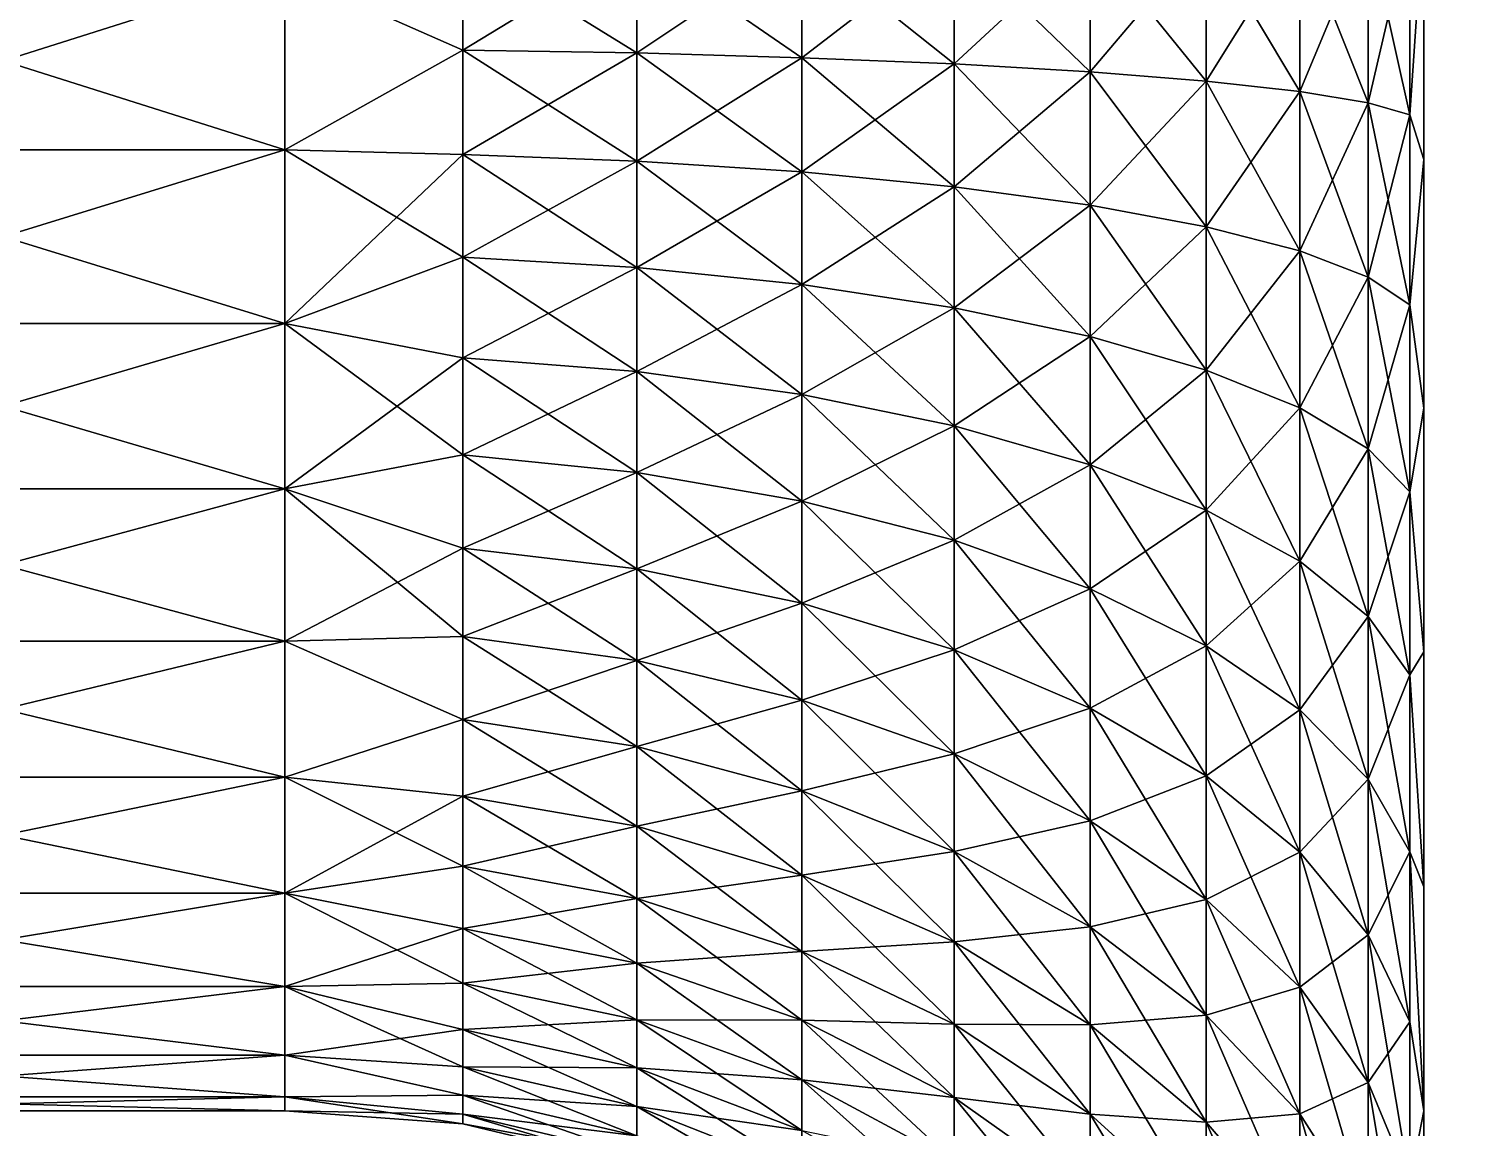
# Model space of a CAD drawing. Extents: x -53 to 3.8, y 0 to 88.2.
# Drawn here: x -48.58 to -46.041, y 78.619 to 80.546 of the extents above; entities that cross this region are included whole.
import ezdxf

# ---------------------------------------------------------------- set-up
doc = ezdxf.new("R2010")
doc.units = 0

msp = doc.modelspace()

# ---------------------------------------------------------------- linework, layer by layer
for points in [[(-46.131, 80.317, 12.1726), (-46.131, 84.249, 13.5), (-46.131, 80.7575, 12.1848)], [(-46.131, 79.8805, 12.1121), (-46.131, 84.249, 13.5), (-46.131, 80.317, 12.1726)], [(-46.131, 70.249, 13.5), (-46.131, 84.249, 13.5), (-46.131, 79.8805, 12.1121)], [(-46.131, 84.249), (-46.131, 70.249), (-46.131, 79.4532, 4.36866)], [(-46.131, 79.8805, 4.26047), (-46.131, 84.249), (-46.131, 79.4532, 4.36866)], [(-46.131, 80.317, 4.19994), (-46.131, 84.249), (-46.131, 79.8805, 4.26047)], [(-46.131, 80.7575, 4.1878), (-46.131, 84.249), (-46.131, 80.317, 4.19994)], [(-46.131, 84.249, 13.5), (-42.131, 74.249, 13.5), (-42.131, 84.249, 13.5)], [(-44.2743, 70.249, 13.5), (-42.131, 74.249, 13.5), (-46.131, 84.249, 13.5)], [(-46.131, 70.249, 13.5), (-44.2743, 70.249, 13.5), (-46.131, 84.249, 13.5)], [(-42.131, 74.249), (-46.131, 84.249), (-42.131, 84.249)], [(-46.131, 70.249), (-46.131, 84.249), (-42.131, 74.249)], [(-46.1556, 80.3957, 4.50774), (-46.1556, 80.7312, 4.5001), (-46.131, 80.7575, 4.1878)], [(-46.131, 80.7575, 12.1848), (-46.1556, 80.3957, 11.8648), (-46.131, 80.317, 12.1726)], [(-46.1556, 80.7312, 11.8725), (-46.1556, 80.3957, 11.8648), (-46.131, 80.7575, 12.1848)], [(-46.131, 80.7575, 4.1878), (-46.131, 80.317, 4.19994), (-46.1556, 80.3957, 4.50774)], [(-46.513, 80.7116, 5.36258), (-46.349, 80.7177, 5.09506), (-46.349, 80.4363, 5.10147)], [(-46.349, 80.7177, 11.2775), (-46.513, 80.4546, 11.0041), (-46.349, 80.4363, 11.2711)], [(-46.349, 80.7177, 11.2775), (-46.513, 80.7116, 11.01), (-46.513, 80.4546, 11.0041)], [(-46.349, 80.7177, 5.09506), (-46.2289, 80.7243, 4.80519), (-46.2289, 80.4165, 4.8122)], [(-46.2289, 80.7243, 11.5674), (-46.349, 80.4363, 11.2711), (-46.2289, 80.4165, 11.5604)], [(-46.2289, 80.7243, 11.5674), (-46.349, 80.7177, 11.2775), (-46.349, 80.4363, 11.2711)], [(-46.349, 80.4363, 5.10147), (-46.349, 80.7177, 5.09506), (-46.2289, 80.4165, 4.8122)], [(-46.2289, 80.7243, 4.80519), (-46.1556, 80.7312, 4.5001), (-46.1556, 80.3957, 4.50774)], [(-46.1556, 80.7312, 11.8725), (-46.2289, 80.4165, 11.5604), (-46.1556, 80.3957, 11.8648)], [(-46.1556, 80.7312, 11.8725), (-46.2289, 80.7243, 11.5674), (-46.2289, 80.4165, 11.5604)], [(-46.2289, 80.4165, 4.8122), (-46.2289, 80.7243, 4.80519), (-46.1556, 80.3957, 4.50774)], [(-48.131, 80.6473, 6.18628), (-47.8181, 80.6934, 6.16218), (-47.8181, 80.5091, 6.16638)], [(-47.8181, 80.6934, 10.2104), (-48.131, 80.6473, 10.1863), (-47.8181, 80.5091, 10.2062)], [(-47.8181, 80.6934, 6.16218), (-47.513, 80.6951, 6.08894), (-47.513, 80.5041, 6.09328)], [(-47.513, 80.6951, 10.2836), (-47.8181, 80.5091, 10.2062), (-47.513, 80.5041, 10.2793)], [(-47.8181, 80.5091, 10.2062), (-47.513, 80.6951, 10.2836), (-47.8181, 80.6934, 10.2104)], [(-47.8181, 80.5091, 6.16638), (-47.8181, 80.6934, 6.16218), (-47.513, 80.5041, 6.09328)], [(-47.513, 80.6951, 6.08894), (-47.223, 80.6978, 5.96887), (-47.223, 80.4959, 5.97346)], [(-47.223, 80.6978, 10.4037), (-47.513, 80.5041, 10.2793), (-47.223, 80.4959, 10.3991)], [(-47.223, 80.6978, 10.4037), (-47.513, 80.6951, 10.2836), (-47.513, 80.5041, 10.2793)], [(-47.513, 80.5041, 6.09328), (-47.513, 80.6951, 6.08894), (-47.223, 80.4959, 5.97346)], [(-47.223, 80.6978, 5.96887), (-46.9554, 80.7015, 5.80493), (-46.9554, 80.4848, 5.80987)], [(-46.9554, 80.7015, 10.5676), (-47.223, 80.4959, 10.3991), (-46.9554, 80.4848, 10.5627)], [(-46.9554, 80.7015, 10.5676), (-47.223, 80.6978, 10.4037), (-47.223, 80.4959, 10.3991)], [(-47.223, 80.4959, 5.97346), (-47.223, 80.6978, 5.96887), (-46.9554, 80.4848, 5.80987)], [(-46.9554, 80.7015, 5.80493), (-46.7168, 80.7062, 5.60116), (-46.7168, 80.4708, 5.60652)], [(-46.7168, 80.7062, 10.7714), (-46.9554, 80.7015, 10.5676), (-46.9554, 80.4848, 10.5627)], [(-46.7168, 80.7062, 10.7714), (-46.9554, 80.4848, 10.5627), (-46.7168, 80.4708, 10.766)], [(-46.9554, 80.4848, 5.80987), (-46.9554, 80.7015, 5.80493), (-46.7168, 80.4708, 5.60652)], [(-46.7168, 80.7062, 5.60116), (-46.513, 80.7116, 5.36258), (-46.513, 80.4546, 5.36843)], [(-46.513, 80.7116, 11.01), (-46.7168, 80.4708, 10.766), (-46.513, 80.4546, 11.0041)], [(-46.513, 80.7116, 11.01), (-46.7168, 80.7062, 10.7714), (-46.7168, 80.4708, 10.766)], [(-46.7168, 80.4708, 5.60652), (-46.7168, 80.7062, 5.60116), (-46.513, 80.4546, 5.36843)], [(-46.513, 80.4546, 5.36843), (-46.513, 80.7116, 5.36258), (-46.349, 80.4363, 5.10147)], [(-49.119, 80.3344, 10.1617), (-48.131, 80.6473, 10.1863), (-49.119, 80.6473, 10.1863)], [(-48.131, 80.3344, 10.1617), (-48.131, 80.6473, 10.1863), (-49.119, 80.3344, 10.1617)], [(-49.119, 80.6473, 6.18628), (-48.131, 80.3344, 6.2109), (-49.119, 80.3344, 6.2109)], [(-48.131, 80.6473, 6.18628), (-48.131, 80.3344, 6.2109), (-49.119, 80.6473, 6.18628)], [(-48.131, 80.3344, 6.2109), (-48.131, 80.6473, 6.18628), (-47.8181, 80.5091, 6.16638)], [(-48.131, 80.6473, 10.1863), (-48.131, 80.3344, 10.1617), (-47.8181, 80.5091, 10.2062)], [(-47.8181, 80.326, 6.18731), (-48.131, 80.3344, 6.2109), (-47.8181, 80.5091, 6.16638)], [(-47.8181, 80.5091, 10.2062), (-48.131, 80.3344, 10.1617), (-47.8181, 80.326, 10.1852)], [(-47.8181, 80.5091, 6.16638), (-47.513, 80.3144, 6.11497), (-47.8181, 80.326, 6.18731)], [(-47.8181, 80.5091, 6.16638), (-47.513, 80.5041, 6.09328), (-47.513, 80.3144, 6.11497)], [(-47.513, 80.5041, 10.2793), (-47.8181, 80.5091, 10.2062), (-47.8181, 80.326, 10.1852)], [(-47.513, 80.5041, 10.2793), (-47.8181, 80.326, 10.1852), (-47.513, 80.3144, 10.2576)], [(-47.223, 80.4959, 10.3991), (-47.513, 80.5041, 10.2793), (-47.513, 80.3144, 10.2576)], [(-47.513, 80.5041, 6.09328), (-47.223, 80.2953, 5.99639), (-47.513, 80.3144, 6.11497)], [(-47.513, 80.5041, 6.09328), (-47.223, 80.4959, 5.97346), (-47.223, 80.2953, 5.99639)], [(-47.223, 80.4959, 10.3991), (-47.513, 80.3144, 10.2576), (-47.223, 80.2953, 10.3762)], [(-46.9554, 80.4848, 10.5627), (-47.223, 80.4959, 10.3991), (-47.223, 80.2953, 10.3762)], [(-47.223, 80.4959, 5.97346), (-46.9554, 80.2693, 5.83449), (-47.223, 80.2953, 5.99639)], [(-47.223, 80.4959, 5.97346), (-46.9554, 80.4848, 5.80987), (-46.9554, 80.2693, 5.83449)], [(-46.9554, 80.4848, 10.5627), (-47.223, 80.2953, 10.3762), (-46.9554, 80.2693, 10.5381)], [(-46.9554, 80.4848, 5.80987), (-46.7168, 80.237, 5.63326), (-46.9554, 80.2693, 5.83449)], [(-46.7168, 80.4708, 5.60652), (-46.7168, 80.237, 5.63326), (-46.9554, 80.4848, 5.80987)], [(-46.7168, 80.4708, 10.766), (-46.9554, 80.4848, 10.5627), (-46.9554, 80.2693, 10.5381)], [(-46.7168, 80.4708, 10.766), (-46.9554, 80.2693, 10.5381), (-46.7168, 80.237, 10.7393)], [(-46.513, 80.1991, 5.39764), (-46.7168, 80.237, 5.63326), (-46.7168, 80.4708, 5.60652)], [(-46.513, 80.4546, 5.36843), (-46.513, 80.1991, 5.39764), (-46.7168, 80.4708, 5.60652)], [(-46.513, 80.4546, 11.0041), (-46.7168, 80.4708, 10.766), (-46.7168, 80.237, 10.7393)], [(-46.513, 80.4546, 11.0041), (-46.7168, 80.237, 10.7393), (-46.513, 80.1991, 10.9749)], [(-46.349, 80.4363, 11.2711), (-46.513, 80.4546, 11.0041), (-46.513, 80.1991, 10.9749)], [(-46.349, 80.1567, 5.13344), (-46.513, 80.1991, 5.39764), (-46.513, 80.4546, 5.36843)], [(-46.349, 80.4363, 5.10147), (-46.349, 80.1567, 5.13344), (-46.513, 80.4546, 5.36843)], [(-46.349, 80.4363, 11.2711), (-46.513, 80.1991, 10.9749), (-46.349, 80.1567, 11.2391)], [(-46.2289, 80.4165, 11.5604), (-46.349, 80.4363, 11.2711), (-46.349, 80.1567, 11.2391)], [(-46.2289, 80.1106, 4.84716), (-46.349, 80.1567, 5.13344), (-46.349, 80.4363, 5.10147)], [(-46.2289, 80.4165, 4.8122), (-46.2289, 80.1106, 4.84716), (-46.349, 80.4363, 5.10147)], [(-46.2289, 80.4165, 11.5604), (-46.349, 80.1567, 11.2391), (-46.2289, 80.1106, 11.5254)], [(-46.1556, 80.3957, 11.8648), (-46.2289, 80.4165, 11.5604), (-46.2289, 80.1106, 11.5254)], [(-46.1556, 80.0622, 4.54587), (-46.2289, 80.1106, 4.84716), (-46.2289, 80.4165, 4.8122)], [(-46.1556, 80.3957, 4.50774), (-46.1556, 80.0622, 4.54587), (-46.2289, 80.4165, 4.8122)], [(-46.1556, 80.3957, 11.8648), (-46.2289, 80.1106, 11.5254), (-46.1556, 80.0622, 11.8267)], [(-46.1556, 80.3957, 11.8648), (-46.1556, 80.0622, 11.8267), (-46.131, 80.317, 12.1726)], [(-46.1556, 80.3957, 4.50774), (-46.131, 80.317, 4.19994), (-46.1556, 80.0622, 4.54587)], [(-49.119, 80.0293, 10.0884), (-48.131, 80.3344, 10.1617), (-49.119, 80.3344, 10.1617)], [(-48.131, 80.0293, 10.0884), (-48.131, 80.3344, 10.1617), (-49.119, 80.0293, 10.0884)], [(-49.119, 80.3344, 6.2109), (-48.131, 80.0293, 6.28417), (-49.119, 80.0293, 6.28417)], [(-48.131, 80.3344, 6.2109), (-48.131, 80.0293, 6.28417), (-49.119, 80.3344, 6.2109)], [(-48.131, 80.0293, 6.28417), (-48.131, 80.3344, 6.2109), (-47.8181, 80.326, 6.18731)], [(-47.8181, 80.1456, 10.1478), (-48.131, 80.3344, 10.1617), (-48.131, 80.0293, 10.0884)], [(-47.8181, 80.326, 10.1852), (-48.131, 80.3344, 10.1617), (-47.8181, 80.1456, 10.1478)], [(-47.8181, 80.1456, 6.22481), (-48.131, 80.0293, 6.28417), (-47.8181, 80.326, 6.18731)], [(-47.513, 80.3144, 10.2576), (-47.8181, 80.326, 10.1852), (-47.8181, 80.1456, 10.1478)], [(-47.8181, 80.326, 6.18731), (-47.513, 80.1274, 6.15383), (-47.8181, 80.1456, 6.22481)], [(-47.8181, 80.326, 6.18731), (-47.513, 80.3144, 6.11497), (-47.513, 80.1274, 6.15383)], [(-47.513, 80.3144, 10.2576), (-47.8181, 80.1456, 10.1478), (-47.513, 80.1274, 10.2187)], [(-47.223, 80.2953, 10.3762), (-47.513, 80.3144, 10.2576), (-47.513, 80.1274, 10.2187)], [(-47.513, 80.3144, 6.11497), (-47.223, 80.0977, 6.03747), (-47.513, 80.1274, 6.15383)], [(-47.513, 80.3144, 6.11497), (-47.223, 80.2953, 5.99639), (-47.223, 80.0977, 6.03747)], [(-46.131, 80.317, 12.1726), (-46.1556, 80.0622, 11.8267), (-46.131, 79.8805, 12.1121)], [(-46.131, 80.317, 4.19994), (-46.131, 79.8805, 4.26047), (-46.1556, 80.0622, 4.54587)], [(-47.513, 80.1274, 10.2187), (-47.223, 80.0977, 10.3351), (-47.223, 80.2953, 10.3762)], [(-47.223, 80.2953, 5.99639), (-46.9554, 80.057, 5.87861), (-47.223, 80.0977, 6.03747)], [(-47.223, 80.2953, 5.99639), (-46.9554, 80.2693, 5.83449), (-46.9554, 80.057, 5.87861)], [(-47.223, 80.2953, 10.3762), (-47.223, 80.0977, 10.3351), (-46.9554, 80.2693, 10.5381)], [(-46.9554, 80.2693, 10.5381), (-47.223, 80.0977, 10.3351), (-46.9554, 80.057, 10.4939)], [(-46.9554, 80.2693, 5.83449), (-46.7168, 80.0065, 5.68115), (-46.9554, 80.057, 5.87861)], [(-46.9554, 80.2693, 5.83449), (-46.7168, 80.237, 5.63326), (-46.7168, 80.0065, 5.68115)], [(-46.7168, 80.237, 10.7393), (-46.9554, 80.2693, 10.5381), (-46.9554, 80.057, 10.4939)], [(-46.7168, 80.237, 10.7393), (-46.9554, 80.057, 10.4939), (-46.7168, 80.0065, 10.6914)], [(-46.513, 80.1991, 10.9749), (-46.7168, 80.237, 10.7393), (-46.7168, 80.0065, 10.6914)], [(-46.7168, 80.237, 5.63326), (-46.513, 79.9474, 5.44995), (-46.7168, 80.0065, 5.68115)], [(-46.513, 80.1991, 5.39764), (-46.513, 79.9474, 5.44995), (-46.7168, 80.237, 5.63326)], [(-46.513, 80.1991, 10.9749), (-46.7168, 80.0065, 10.6914), (-46.513, 79.9474, 10.9226)], [(-46.349, 80.1567, 11.2391), (-46.513, 80.1991, 10.9749), (-46.513, 79.9474, 10.9226)], [(-46.349, 79.8811, 5.1907), (-46.513, 79.9474, 5.44995), (-46.513, 80.1991, 5.39764)], [(-46.349, 80.1567, 5.13344), (-46.349, 79.8811, 5.1907), (-46.513, 80.1991, 5.39764)], [(-46.349, 80.1567, 11.2391), (-46.513, 79.9474, 10.9226), (-46.349, 79.8811, 11.1819)], [(-46.2289, 80.1106, 11.5254), (-46.349, 80.1567, 11.2391), (-46.349, 79.8811, 11.1819)], [(-46.2289, 79.8092, 4.9098), (-46.349, 79.8811, 5.1907), (-46.349, 80.1567, 5.13344)], [(-46.2289, 80.1106, 4.84716), (-46.2289, 79.8092, 4.9098), (-46.349, 80.1567, 5.13344)], [(-47.8181, 79.9693, 6.27856), (-48.131, 80.0293, 6.28417), (-47.8181, 80.1456, 6.22481)], [(-47.8181, 80.1456, 10.1478), (-48.131, 80.0293, 10.0884), (-47.8181, 79.9693, 10.094)], [(-47.513, 79.9448, 6.20952), (-47.8181, 79.9693, 6.27856), (-47.8181, 80.1456, 6.22481)], [(-47.513, 80.1274, 10.2187), (-47.8181, 80.1456, 10.1478), (-47.8181, 79.9693, 10.094)], [(-47.8181, 80.1456, 6.22481), (-47.513, 80.1274, 6.15383), (-47.513, 79.9448, 6.20952)], [(-47.513, 79.9448, 10.163), (-47.513, 80.1274, 10.2187), (-47.8181, 79.9693, 10.094)], [(-47.513, 80.1274, 6.15383), (-47.223, 79.9045, 6.09636), (-47.513, 79.9448, 6.20952)], [(-47.513, 80.1274, 6.15383), (-47.223, 80.0977, 6.03747), (-47.223, 79.9045, 6.09636)], [(-47.223, 80.0977, 10.3351), (-47.513, 80.1274, 10.2187), (-47.513, 79.9448, 10.163)], [(-46.2289, 80.1106, 11.5254), (-46.349, 79.8811, 11.1819), (-46.2289, 79.8092, 11.4628)], [(-46.1556, 79.7336, 4.61415), (-46.2289, 79.8092, 4.9098), (-46.2289, 80.1106, 4.84716)], [(-46.1556, 80.0622, 4.54587), (-46.1556, 79.7336, 4.61415), (-46.2289, 80.1106, 4.84716)], [(-46.1556, 80.0622, 11.8267), (-46.2289, 80.1106, 11.5254), (-46.2289, 79.8092, 11.4628)], [(-47.223, 80.0977, 10.3351), (-47.513, 79.9448, 10.163), (-47.223, 79.9045, 10.2762)], [(-47.223, 80.0977, 6.03747), (-46.9554, 79.8496, 5.94185), (-47.223, 79.9045, 6.09636)], [(-47.223, 80.0977, 6.03747), (-46.9554, 80.057, 5.87861), (-46.9554, 79.8496, 5.94185)], [(-46.9554, 80.057, 10.4939), (-47.223, 80.0977, 10.3351), (-47.223, 79.9045, 10.2762)], [(-46.9554, 80.057, 10.4939), (-47.223, 79.9045, 10.2762), (-46.9554, 79.8496, 10.4307)], [(-46.7168, 80.0065, 10.6914), (-46.9554, 80.057, 10.4939), (-46.9554, 79.8496, 10.4307)], [(-46.9554, 80.057, 5.87861), (-46.7168, 79.7814, 5.74979), (-46.9554, 79.8496, 5.94185)], [(-46.9554, 80.057, 5.87861), (-46.7168, 80.0065, 5.68115), (-46.7168, 79.7814, 5.74979)], [(-46.1556, 80.0622, 11.8267), (-46.2289, 79.8092, 11.4628), (-46.1556, 79.7336, 11.7584)], [(-46.1556, 80.0622, 11.8267), (-46.1556, 79.7336, 11.7584), (-46.131, 79.8805, 12.1121)], [(-46.1556, 80.0622, 4.54587), (-46.131, 79.8805, 4.26047), (-46.1556, 79.7336, 4.61415)], [(-49.119, 79.7393, 9.96829), (-48.131, 80.0293, 10.0884), (-49.119, 80.0293, 10.0884)], [(-48.131, 79.7393, 9.96829), (-48.131, 80.0293, 10.0884), (-49.119, 79.7393, 9.96829)], [(-49.119, 80.0293, 6.28417), (-48.131, 79.7393, 6.40427), (-49.119, 79.7393, 6.40427)], [(-48.131, 80.0293, 6.28417), (-48.131, 79.7393, 6.40427), (-49.119, 80.0293, 6.28417)], [(-47.8181, 79.9693, 6.27856), (-48.131, 79.7393, 6.40427), (-48.131, 80.0293, 6.28417)], [(-48.131, 80.0293, 10.0884), (-48.131, 79.7393, 9.96829), (-47.8181, 79.7986, 10.0244)], [(-47.8181, 79.9693, 10.094), (-48.131, 80.0293, 10.0884), (-47.8181, 79.7986, 10.0244)], [(-46.7168, 80.0065, 10.6914), (-46.9554, 79.8496, 10.4307), (-46.7168, 79.7814, 10.6228)], [(-46.513, 79.9474, 10.9226), (-46.7168, 80.0065, 10.6914), (-46.7168, 79.7814, 10.6228)], [(-46.7168, 80.0065, 5.68115), (-46.513, 79.7015, 5.52493), (-46.7168, 79.7814, 5.74979)], [(-46.7168, 80.0065, 5.68115), (-46.513, 79.9474, 5.44995), (-46.513, 79.7015, 5.52493)], [(-47.8181, 79.7986, 6.34811), (-48.131, 79.7393, 6.40427), (-47.8181, 79.9693, 6.27856)], [(-47.513, 79.7679, 6.2816), (-47.8181, 79.9693, 6.27856), (-47.513, 79.9448, 6.20952)], [(-47.513, 79.7679, 6.2816), (-47.8181, 79.7986, 6.34811), (-47.8181, 79.9693, 6.27856)], [(-47.513, 79.9448, 10.163), (-47.8181, 79.9693, 10.094), (-47.8181, 79.7986, 10.0244)], [(-47.513, 79.9448, 10.163), (-47.8181, 79.7986, 10.0244), (-47.513, 79.7679, 10.091)], [(-47.223, 79.7176, 6.17256), (-47.513, 79.7679, 6.2816), (-47.513, 79.9448, 6.20952)], [(-47.513, 79.9448, 6.20952), (-47.223, 79.9045, 6.09636), (-47.223, 79.7176, 6.17256)], [(-47.223, 79.9045, 10.2762), (-47.513, 79.9448, 10.163), (-47.513, 79.7679, 10.091)], [(-46.513, 79.9474, 10.9226), (-46.7168, 79.7814, 10.6228), (-46.513, 79.7015, 10.8476)], [(-46.349, 79.8811, 11.1819), (-46.513, 79.9474, 10.9226), (-46.513, 79.7015, 10.8476)], [(-46.513, 79.9474, 5.44995), (-46.349, 79.6119, 5.27279), (-46.513, 79.7015, 5.52493)], [(-46.349, 79.6119, 5.27279), (-46.513, 79.9474, 5.44995), (-46.349, 79.8811, 5.1907)], [(-47.223, 79.9045, 10.2762), (-47.513, 79.7679, 10.091), (-47.223, 79.7176, 10.2)], [(-46.9554, 79.8496, 10.4307), (-47.223, 79.9045, 10.2762), (-47.223, 79.7176, 10.2)], [(-47.223, 79.9045, 6.09636), (-46.9554, 79.6488, 6.02368), (-47.223, 79.7176, 6.17256)], [(-47.223, 79.9045, 6.09636), (-46.9554, 79.8496, 5.94185), (-46.9554, 79.6488, 6.02368)], [(-46.349, 79.8811, 11.1819), (-46.513, 79.7015, 10.8476), (-46.349, 79.6119, 11.0998)], [(-46.2289, 79.5148, 4.99958), (-46.349, 79.8811, 5.1907), (-46.2289, 79.8092, 4.9098)], [(-46.349, 79.6119, 5.27279), (-46.349, 79.8811, 5.1907), (-46.2289, 79.5148, 4.99958)], [(-46.2289, 79.8092, 11.4628), (-46.349, 79.8811, 11.1819), (-46.349, 79.6119, 11.0998)], [(-46.131, 79.8805, 12.1121), (-46.1556, 79.7336, 11.7584), (-46.131, 79.4532, 12.0039)], [(-46.131, 79.8805, 4.26047), (-46.131, 79.4532, 4.36866), (-46.1556, 79.7336, 4.61415)], [(-46.131, 79.4532, 12.0039), (-46.131, 70.249, 13.5), (-46.131, 79.8805, 12.1121)], [(-46.9554, 79.8496, 10.4307), (-47.223, 79.7176, 10.2), (-46.9554, 79.6488, 10.3489)], [(-46.7168, 79.7814, 10.6228), (-46.9554, 79.8496, 10.4307), (-46.9554, 79.6488, 10.3489)], [(-46.9554, 79.8496, 5.94185), (-46.7168, 79.5634, 5.83863), (-46.9554, 79.6488, 6.02368)], [(-46.9554, 79.8496, 5.94185), (-46.7168, 79.7814, 5.74979), (-46.7168, 79.5634, 5.83863)], [(-46.2289, 79.8092, 11.4628), (-46.349, 79.6119, 11.0998), (-46.2289, 79.5148, 11.373)], [(-46.1556, 79.4126, 4.71204), (-46.2289, 79.8092, 4.9098), (-46.1556, 79.7336, 4.61415)], [(-46.2289, 79.5148, 4.99958), (-46.2289, 79.8092, 4.9098), (-46.1556, 79.4126, 4.71204)], [(-46.1556, 79.7336, 11.7584), (-46.2289, 79.8092, 11.4628), (-46.2289, 79.5148, 11.373)], [(-47.8181, 79.635, 6.4329), (-48.131, 79.7393, 6.40427), (-47.8181, 79.7986, 6.34811)], [(-47.8181, 79.7986, 10.0244), (-48.131, 79.7393, 9.96829), (-47.8181, 79.635, 9.93965)], [(-47.513, 79.5984, 6.36946), (-47.8181, 79.7986, 6.34811), (-47.513, 79.7679, 6.2816)], [(-47.513, 79.5984, 6.36946), (-47.8181, 79.635, 6.4329), (-47.8181, 79.7986, 6.34811)], [(-47.513, 79.7679, 10.091), (-47.8181, 79.7986, 10.0244), (-47.8181, 79.635, 9.93965)], [(-46.7168, 79.7814, 10.6228), (-46.9554, 79.6488, 10.3489), (-46.7168, 79.5634, 10.5339)], [(-46.513, 79.7015, 10.8476), (-46.7168, 79.7814, 10.6228), (-46.7168, 79.5634, 10.5339)], [(-46.7168, 79.7814, 5.74979), (-46.513, 79.4634, 5.62197), (-46.7168, 79.5634, 5.83863)], [(-46.7168, 79.7814, 5.74979), (-46.513, 79.7015, 5.52493), (-46.513, 79.4634, 5.62197)], [(-47.513, 79.7679, 10.091), (-47.8181, 79.635, 9.93965), (-47.513, 79.5984, 10.0031)], [(-47.223, 79.5383, 6.26545), (-47.513, 79.7679, 6.2816), (-47.223, 79.7176, 6.17256)], [(-47.223, 79.5383, 6.26545), (-47.513, 79.5984, 6.36946), (-47.513, 79.7679, 6.2816)], [(-47.223, 79.7176, 10.2), (-47.513, 79.7679, 10.091), (-47.513, 79.5984, 10.0031)], [(-49.119, 79.4717, 9.80431), (-48.131, 79.7393, 9.96829), (-49.119, 79.7393, 9.96829)], [(-48.131, 79.4717, 9.80431), (-48.131, 79.7393, 9.96829), (-49.119, 79.4717, 9.80431)], [(-49.119, 79.7393, 6.40427), (-48.131, 79.4717, 6.56824), (-49.119, 79.4717, 6.56824)], [(-48.131, 79.7393, 6.40427), (-48.131, 79.4717, 6.56824), (-49.119, 79.7393, 6.40427)], [(-48.131, 79.4717, 6.56824), (-48.131, 79.7393, 6.40427), (-47.8181, 79.635, 6.4329)], [(-47.8181, 79.4797, 9.84034), (-48.131, 79.7393, 9.96829), (-48.131, 79.4717, 9.80431)], [(-47.8181, 79.635, 9.93965), (-48.131, 79.7393, 9.96829), (-47.8181, 79.4797, 9.84034)], [(-46.1556, 79.7336, 11.7584), (-46.2289, 79.5148, 11.373), (-46.1556, 79.4126, 11.6605)], [(-46.1556, 79.7336, 11.7584), (-46.1556, 79.4126, 11.6605), (-46.131, 79.4532, 12.0039)], [(-46.1556, 79.7336, 4.61415), (-46.131, 79.4532, 4.36866), (-46.1556, 79.4126, 4.71204)], [(-47.223, 79.7176, 10.2), (-47.513, 79.5984, 10.0031), (-47.223, 79.5383, 10.1071)], [(-46.9554, 79.4563, 6.12344), (-47.223, 79.5383, 6.26545), (-47.223, 79.7176, 6.17256)], [(-46.9554, 79.6488, 10.3489), (-47.223, 79.7176, 10.2), (-47.223, 79.5383, 10.1071)], [(-47.223, 79.7176, 6.17256), (-46.9554, 79.6488, 6.02368), (-46.9554, 79.4563, 6.12344)], [(-46.513, 79.7015, 10.8476), (-46.7168, 79.5634, 10.5339), (-46.513, 79.4634, 10.7506)], [(-46.513, 79.7015, 5.52493), (-46.349, 79.3512, 5.37902), (-46.513, 79.4634, 5.62197)], [(-46.513, 79.7015, 5.52493), (-46.349, 79.6119, 5.27279), (-46.349, 79.3512, 5.37902)], [(-46.349, 79.6119, 11.0998), (-46.513, 79.7015, 10.8476), (-46.513, 79.4634, 10.7506)], [(-46.9554, 79.6488, 10.3489), (-47.223, 79.5383, 10.1071), (-46.9554, 79.4563, 10.2491)], [(-46.7168, 79.5634, 10.5339), (-46.9554, 79.6488, 10.3489), (-46.9554, 79.4563, 10.2491)], [(-46.9554, 79.6488, 6.02368), (-46.7168, 79.3544, 5.94692), (-46.9554, 79.4563, 6.12344)], [(-46.9554, 79.6488, 6.02368), (-46.7168, 79.5634, 5.83863), (-46.7168, 79.3544, 5.94692)], [(-47.8181, 79.4797, 6.53222), (-48.131, 79.4717, 6.56824), (-47.8181, 79.635, 6.4329)], [(-47.513, 79.5984, 10.0031), (-47.8181, 79.635, 9.93965), (-47.8181, 79.4797, 9.84034)], [(-47.513, 79.4375, 6.47237), (-47.8181, 79.635, 6.4329), (-47.513, 79.5984, 6.36946)], [(-47.513, 79.4375, 6.47237), (-47.8181, 79.4797, 6.53222), (-47.8181, 79.635, 6.4329)], [(-47.513, 79.5984, 10.0031), (-47.8181, 79.4797, 9.84034), (-47.513, 79.4375, 9.90019)], [(-47.223, 79.3682, 6.37425), (-47.513, 79.5984, 6.36946), (-47.223, 79.5383, 6.26545)], [(-47.223, 79.5383, 10.1071), (-47.513, 79.5984, 10.0031), (-47.513, 79.4375, 9.90019)], [(-47.223, 79.3682, 6.37425), (-47.513, 79.4375, 6.47237), (-47.513, 79.5984, 6.36946)], [(-46.349, 79.6119, 11.0998), (-46.513, 79.4634, 10.7506), (-46.349, 79.3512, 10.9935)], [(-46.349, 79.6119, 5.27279), (-46.2289, 79.2297, 5.11578), (-46.349, 79.3512, 5.37902)], [(-46.2289, 79.2297, 5.11578), (-46.349, 79.6119, 5.27279), (-46.2289, 79.5148, 4.99958)], [(-46.2289, 79.5148, 11.373), (-46.349, 79.6119, 11.0998), (-46.349, 79.3512, 10.9935)], [(-46.7168, 79.5634, 10.5339), (-46.9554, 79.4563, 10.2491), (-46.7168, 79.3544, 10.4256)], [(-46.7168, 79.5634, 5.83863), (-46.513, 79.2351, 5.74025), (-46.7168, 79.3544, 5.94692)], [(-46.7168, 79.5634, 5.83863), (-46.513, 79.4634, 5.62197), (-46.513, 79.2351, 5.74025)], [(-46.513, 79.4634, 10.7506), (-46.7168, 79.5634, 10.5339), (-46.7168, 79.3544, 10.4256)], [(-47.223, 79.5383, 10.1071), (-47.513, 79.4375, 9.90019), (-47.223, 79.3682, 9.99831)], [(-46.9554, 79.2737, 6.24028), (-47.223, 79.5383, 6.26545), (-46.9554, 79.4563, 6.12344)], [(-46.9554, 79.2737, 6.24028), (-47.223, 79.3682, 6.37425), (-47.223, 79.5383, 6.26545)], [(-46.9554, 79.4563, 10.2491), (-47.223, 79.5383, 10.1071), (-47.223, 79.3682, 9.99831)], [(-46.2289, 79.5148, 11.373), (-46.349, 79.3512, 10.9935), (-46.2289, 79.2297, 11.2568)], [(-46.1556, 79.4126, 11.6605), (-46.2289, 79.5148, 11.373), (-46.2289, 79.2297, 11.2568)], [(-46.1556, 79.1017, 4.83872), (-46.2289, 79.5148, 4.99958), (-46.1556, 79.4126, 4.71204)], [(-46.2289, 79.2297, 5.11578), (-46.2289, 79.5148, 4.99958), (-46.1556, 79.1017, 4.83872)], [(-49.119, 79.2331, 9.60049), (-48.131, 79.4717, 9.80431), (-49.119, 79.4717, 9.80431)], [(-48.131, 79.2331, 9.60049), (-48.131, 79.4717, 9.80431), (-49.119, 79.2331, 9.60049)], [(-49.119, 79.4717, 6.56824), (-48.131, 79.2331, 6.77207), (-49.119, 79.2331, 6.77207)], [(-48.131, 79.4717, 6.56824), (-48.131, 79.2331, 6.77207), (-49.119, 79.4717, 6.56824)], [(-47.8181, 79.3342, 6.64525), (-48.131, 79.4717, 6.56824), (-47.8181, 79.4797, 6.53222)], [(-47.8181, 79.4797, 9.84034), (-48.131, 79.4717, 9.80431), (-47.8181, 79.3342, 9.72731)], [(-47.8181, 79.3342, 6.64525), (-48.131, 79.2331, 6.77207), (-48.131, 79.4717, 6.56824)], [(-47.8181, 79.3342, 9.72731), (-48.131, 79.4717, 9.80431), (-48.131, 79.2331, 9.60049)], [(-47.513, 79.2867, 6.58948), (-47.8181, 79.3342, 6.64525), (-47.8181, 79.4797, 6.53222)], [(-47.513, 79.4375, 9.90019), (-47.8181, 79.4797, 9.84034), (-47.8181, 79.3342, 9.72731)], [(-47.513, 79.4375, 6.47237), (-47.513, 79.2867, 6.58948), (-47.8181, 79.4797, 6.53222)], [(-47.223, 79.3682, 9.99831), (-46.9554, 79.2737, 10.1323), (-46.9554, 79.4563, 10.2491)], [(-46.7168, 79.1561, 6.07377), (-46.9554, 79.2737, 6.24028), (-46.9554, 79.4563, 6.12344)], [(-46.9554, 79.4563, 6.12344), (-46.7168, 79.3544, 5.94692), (-46.7168, 79.1561, 6.07377)], [(-46.9554, 79.4563, 10.2491), (-46.9554, 79.2737, 10.1323), (-46.7168, 79.3544, 10.4256)], [(-46.513, 79.4634, 10.7506), (-46.7168, 79.3544, 10.4256), (-46.513, 79.2351, 10.6323)], [(-46.513, 79.4634, 5.62197), (-46.349, 79.1013, 5.50851), (-46.513, 79.2351, 5.74025)], [(-46.513, 79.4634, 5.62197), (-46.349, 79.3512, 5.37902), (-46.349, 79.1013, 5.50851)], [(-46.349, 79.3512, 10.9935), (-46.513, 79.4634, 10.7506), (-46.513, 79.2351, 10.6323)], [(-46.131, 79.4532, 12.0039), (-46.1556, 79.4126, 11.6605), (-46.131, 79.0405, 11.8494)], [(-46.131, 79.4532, 4.36866), (-46.131, 79.0405, 4.52319), (-46.1556, 79.4126, 4.71204)], [(-46.131, 79.0405, 11.8494), (-46.131, 70.249, 13.5), (-46.131, 79.4532, 12.0039)], [(-46.131, 79.4532, 4.36866), (-46.131, 70.249), (-46.131, 79.0405, 4.52319)], [(-47.513, 79.4375, 9.90019), (-47.8181, 79.3342, 9.72731), (-47.513, 79.2867, 9.78307)], [(-47.223, 79.3682, 9.99831), (-47.513, 79.4375, 9.90019), (-47.513, 79.2867, 9.78307)], [(-47.223, 79.2088, 6.49807), (-47.513, 79.4375, 6.47237), (-47.223, 79.3682, 6.37425)], [(-47.223, 79.2088, 6.49807), (-47.513, 79.2867, 6.58948), (-47.513, 79.4375, 6.47237)], [(-46.1556, 79.4126, 11.6605), (-46.2289, 79.2297, 11.2568), (-46.1556, 79.1017, 11.5338)], [(-46.131, 79.0405, 11.8494), (-46.1556, 79.4126, 11.6605), (-46.1556, 79.1017, 11.5338)], [(-46.1556, 79.4126, 4.71204), (-46.131, 79.0405, 4.52319), (-46.1556, 79.1017, 4.83872)], [(-47.513, 79.2867, 9.78307), (-47.223, 79.2088, 9.87449), (-47.223, 79.3682, 9.99831)], [(-46.9554, 79.1024, 6.37326), (-47.223, 79.3682, 6.37425), (-46.9554, 79.2737, 6.24028)], [(-46.9554, 79.1024, 6.37326), (-47.223, 79.2088, 6.49807), (-47.223, 79.3682, 6.37425)], [(-47.223, 79.3682, 9.99831), (-47.223, 79.2088, 9.87449), (-46.9554, 79.2737, 10.1323)], [(-46.7168, 79.3544, 10.4256), (-46.9554, 79.2737, 10.1323), (-46.7168, 79.1561, 10.2988)], [(-46.7168, 79.3544, 5.94692), (-46.513, 79.0185, 5.87881), (-46.7168, 79.1561, 6.07377)], [(-46.7168, 79.3544, 5.94692), (-46.513, 79.2351, 5.74025), (-46.513, 79.0185, 5.87881)], [(-46.513, 79.2351, 10.6323), (-46.7168, 79.3544, 10.4256), (-46.7168, 79.1561, 10.2988)], [(-46.349, 79.3512, 10.9935), (-46.513, 79.2351, 10.6323), (-46.349, 79.1013, 10.864)], [(-46.2289, 79.2297, 11.2568), (-46.349, 79.3512, 10.9935), (-46.349, 79.1013, 10.864)], [(-46.349, 79.3512, 5.37902), (-46.2289, 78.9563, 5.25741), (-46.349, 79.1013, 5.50851)], [(-46.349, 79.3512, 5.37902), (-46.2289, 79.2297, 5.11578), (-46.2289, 78.9563, 5.25741)], [(-47.8181, 79.1995, 6.77104), (-48.131, 79.2331, 6.77207), (-47.8181, 79.3342, 6.64525)], [(-47.8181, 79.3342, 9.72731), (-48.131, 79.2331, 9.60049), (-47.8181, 79.1995, 9.60152)], [(-47.513, 79.1471, 6.71983), (-47.8181, 79.3342, 6.64525), (-47.513, 79.2867, 6.58948)], [(-47.513, 79.1471, 6.71983), (-47.8181, 79.1995, 6.77104), (-47.8181, 79.3342, 6.64525)], [(-47.513, 79.2867, 9.78307), (-47.8181, 79.3342, 9.72731), (-47.8181, 79.1995, 9.60152)], [(-47.513, 79.1471, 9.65273), (-47.513, 79.2867, 9.78307), (-47.8181, 79.1995, 9.60152)], [(-47.223, 79.0612, 6.63588), (-47.513, 79.1471, 6.71983), (-47.513, 79.2867, 6.58948)], [(-47.513, 79.2867, 6.58948), (-47.223, 79.2088, 6.49807), (-47.223, 79.0612, 6.63588)], [(-47.223, 79.2088, 9.87449), (-47.513, 79.2867, 9.78307), (-47.513, 79.1471, 9.65273)], [(-46.9554, 79.2737, 10.1323), (-47.223, 79.2088, 9.87449), (-46.9554, 79.1024, 9.9993)], [(-46.7168, 78.9702, 6.21812), (-46.9554, 79.2737, 6.24028), (-46.7168, 79.1561, 6.07377)], [(-46.7168, 78.9702, 6.21812), (-46.9554, 79.1024, 6.37326), (-46.9554, 79.2737, 6.24028)], [(-46.7168, 79.1561, 10.2988), (-46.9554, 79.2737, 10.1323), (-46.9554, 79.1024, 9.9993)], [(-49.119, 79.0293, 9.36185), (-48.131, 79.2331, 9.60049), (-49.119, 79.2331, 9.60049)], [(-48.131, 79.0293, 9.36185), (-48.131, 79.2331, 9.60049), (-49.119, 79.0293, 9.36185)], [(-49.119, 79.2331, 6.77207), (-48.131, 79.0293, 7.01071), (-49.119, 79.0293, 7.01071)], [(-48.131, 79.2331, 6.77207), (-48.131, 79.0293, 7.01071), (-49.119, 79.2331, 6.77207)], [(-47.8181, 79.1995, 6.77104), (-48.131, 79.0293, 7.01071), (-48.131, 79.2331, 6.77207)], [(-48.131, 79.2331, 9.60049), (-48.131, 79.0293, 9.36185), (-47.8181, 79.0768, 9.46399)], [(-47.8181, 79.1995, 9.60152), (-48.131, 79.2331, 9.60049), (-47.8181, 79.0768, 9.46399)], [(-46.513, 79.2351, 10.6323), (-46.7168, 79.1561, 10.2988), (-46.513, 79.0185, 10.4938)], [(-46.349, 79.1013, 10.864), (-46.513, 79.2351, 10.6323), (-46.513, 79.0185, 10.4938)], [(-46.513, 79.2351, 5.74025), (-46.349, 78.8642, 5.66019), (-46.513, 79.0185, 5.87881)], [(-46.513, 79.2351, 5.74025), (-46.349, 79.1013, 5.50851), (-46.349, 78.8642, 5.66019)], [(-46.2289, 79.2297, 11.2568), (-46.349, 79.1013, 10.864), (-46.2289, 78.9563, 11.1151)], [(-46.1556, 79.1017, 11.5338), (-46.2289, 79.2297, 11.2568), (-46.2289, 78.9563, 11.1151)], [(-46.2289, 79.2297, 5.11578), (-46.1556, 78.8037, 4.99313), (-46.2289, 78.9563, 5.25741)], [(-46.1556, 78.8037, 4.99313), (-46.2289, 79.2297, 5.11578), (-46.1556, 79.1017, 4.83872)], [(-47.8181, 79.0768, 6.90856), (-48.131, 79.0293, 7.01071), (-47.8181, 79.1995, 6.77104)], [(-47.513, 79.02, 6.86233), (-47.8181, 79.1995, 6.77104), (-47.513, 79.1471, 6.71983)], [(-47.513, 79.02, 6.86233), (-47.8181, 79.0768, 6.90856), (-47.8181, 79.1995, 6.77104)], [(-47.513, 79.1471, 9.65273), (-47.8181, 79.1995, 9.60152), (-47.8181, 79.0768, 9.46399)], [(-47.223, 79.2088, 9.87449), (-47.513, 79.1471, 9.65273), (-47.223, 79.0612, 9.73668)], [(-46.9554, 78.9439, 6.52125), (-47.223, 79.2088, 6.49807), (-46.9554, 79.1024, 6.37326)], [(-47.223, 79.0612, 6.63588), (-47.223, 79.2088, 6.49807), (-46.9554, 78.9439, 6.52125)], [(-46.9554, 79.1024, 9.9993), (-47.223, 79.2088, 9.87449), (-47.223, 79.0612, 9.73668)], [(-47.513, 79.1471, 9.65273), (-47.8181, 79.0768, 9.46399), (-47.513, 79.02, 9.51023)], [(-47.223, 78.9268, 6.78653), (-47.513, 79.1471, 6.71983), (-47.223, 79.0612, 6.63588)], [(-47.223, 78.9268, 6.78653), (-47.513, 79.02, 6.86233), (-47.513, 79.1471, 6.71983)], [(-47.223, 79.0612, 9.73668), (-47.513, 79.1471, 9.65273), (-47.513, 79.02, 9.51023)], [(-46.7168, 79.1561, 10.2988), (-46.9554, 79.1024, 9.9993), (-46.7168, 78.9702, 10.1544)], [(-46.513, 78.8154, 6.03648), (-46.7168, 78.9702, 6.21812), (-46.7168, 79.1561, 6.07377)], [(-46.513, 79.0185, 10.4938), (-46.7168, 79.1561, 10.2988), (-46.7168, 78.9702, 10.1544)], [(-46.7168, 79.1561, 6.07377), (-46.513, 79.0185, 5.87881), (-46.513, 78.8154, 6.03648)], [(-46.9554, 79.1024, 9.9993), (-47.223, 79.0612, 9.73668), (-46.9554, 78.9439, 9.8513)], [(-46.7168, 78.7982, 6.37878), (-46.9554, 79.1024, 6.37326), (-46.7168, 78.9702, 6.21812)], [(-46.7168, 78.9702, 10.1544), (-46.9554, 79.1024, 9.9993), (-46.9554, 78.9439, 9.8513)], [(-46.7168, 78.7982, 6.37878), (-46.9554, 78.9439, 6.52125), (-46.9554, 79.1024, 6.37326)], [(-46.349, 79.1013, 10.864), (-46.513, 79.0185, 10.4938), (-46.349, 78.8642, 10.7124)], [(-46.2289, 78.9563, 11.1151), (-46.349, 79.1013, 10.864), (-46.349, 78.8642, 10.7124)], [(-46.349, 79.1013, 5.50851), (-46.2289, 78.697, 5.42331), (-46.349, 78.8642, 5.66019)], [(-46.349, 79.1013, 5.50851), (-46.2289, 78.9563, 5.25741), (-46.2289, 78.697, 5.42331)], [(-46.2289, 78.9563, 11.1151), (-46.1556, 78.8037, 11.3794), (-46.1556, 79.1017, 11.5338)], [(-46.1556, 79.1017, 11.5338), (-46.131, 78.6473, 11.6504), (-46.131, 79.0405, 11.8494)], [(-46.1556, 78.8037, 11.3794), (-46.131, 78.6473, 11.6504), (-46.1556, 79.1017, 11.5338)], [(-46.1556, 79.1017, 4.83872), (-46.131, 78.6473, 4.72218), (-46.1556, 78.8037, 4.99313)], [(-46.131, 79.0405, 4.52319), (-46.131, 78.6473, 4.72218), (-46.1556, 79.1017, 4.83872)], [(-47.8181, 78.9671, 7.05667), (-48.131, 79.0293, 7.01071), (-47.8181, 79.0768, 6.90856)], [(-47.8181, 79.0768, 9.46399), (-48.131, 79.0293, 9.36185), (-47.8181, 78.9671, 9.31589)], [(-47.513, 78.9063, 7.0158), (-47.8181, 79.0768, 6.90856), (-47.513, 79.02, 6.86233)], [(-47.513, 78.9063, 7.0158), (-47.8181, 78.9671, 7.05667), (-47.8181, 79.0768, 6.90856)], [(-47.513, 79.02, 9.51023), (-47.8181, 79.0768, 9.46399), (-47.8181, 78.9671, 9.31589)], [(-47.223, 79.0612, 9.73668), (-47.513, 79.02, 9.51023), (-47.223, 78.9268, 9.58602)], [(-46.9554, 78.7996, 6.68305), (-47.223, 78.9268, 6.78653), (-47.223, 79.0612, 6.63588)], [(-46.9554, 78.9439, 9.8513), (-47.223, 79.0612, 9.73668), (-47.223, 78.9268, 9.58602)], [(-47.223, 79.0612, 6.63588), (-46.9554, 78.9439, 6.52125), (-46.9554, 78.7996, 6.68305)], [(-46.131, 78.6473, 11.6504), (-46.131, 70.249, 13.5), (-46.131, 79.0405, 11.8494)], [(-46.131, 79.0405, 4.52319), (-46.131, 70.249), (-46.131, 78.6473, 4.72218)], [(-49.119, 78.8653, 9.09426), (-48.131, 79.0293, 9.36185), (-49.119, 79.0293, 9.36185)], [(-48.131, 78.8653, 9.09426), (-48.131, 79.0293, 9.36185), (-49.119, 78.8653, 9.09426)], [(-49.119, 79.0293, 7.01071), (-48.131, 78.8653, 7.2783), (-49.119, 78.8653, 7.2783)], [(-48.131, 79.0293, 7.01071), (-48.131, 78.8653, 7.2783), (-49.119, 79.0293, 7.01071)], [(-48.131, 78.8653, 7.2783), (-48.131, 79.0293, 7.01071), (-47.8181, 78.9671, 7.05667)], [(-47.8181, 78.8713, 9.15842), (-48.131, 79.0293, 9.36185), (-48.131, 78.8653, 9.09426)], [(-47.8181, 78.9671, 9.31589), (-48.131, 79.0293, 9.36185), (-47.8181, 78.8713, 9.15842)], [(-47.513, 79.02, 9.51023), (-47.8181, 78.9671, 9.31589), (-47.513, 78.9063, 9.35676)], [(-47.223, 78.8066, 6.94879), (-47.513, 79.02, 6.86233), (-47.223, 78.9268, 6.78653)], [(-47.223, 78.8066, 6.94879), (-47.513, 78.9063, 7.0158), (-47.513, 79.02, 6.86233)], [(-47.223, 78.9268, 9.58602), (-47.513, 79.02, 9.51023), (-47.513, 78.9063, 9.35676)], [(-46.513, 79.0185, 10.4938), (-46.7168, 78.9702, 10.1544), (-46.513, 78.8154, 10.3361)], [(-46.349, 78.8642, 10.7124), (-46.513, 79.0185, 10.4938), (-46.513, 78.8154, 10.3361)], [(-46.513, 79.0185, 5.87881), (-46.349, 78.6419, 5.83281), (-46.513, 78.8154, 6.03648)], [(-46.513, 79.0185, 5.87881), (-46.349, 78.8642, 5.66019), (-46.349, 78.6419, 5.83281)], [(-47.8181, 78.8713, 7.21414), (-48.131, 78.8653, 7.2783), (-47.8181, 78.9671, 7.05667)], [(-47.513, 78.9063, 9.35676), (-47.8181, 78.9671, 9.31589), (-47.8181, 78.8713, 9.15842)], [(-47.513, 78.8071, 7.17896), (-47.8181, 78.9671, 7.05667), (-47.513, 78.9063, 7.0158)], [(-47.513, 78.8071, 7.17896), (-47.8181, 78.8713, 7.21414), (-47.8181, 78.9671, 7.05667)], [(-46.7168, 78.9702, 10.1544), (-46.9554, 78.9439, 9.8513), (-46.7168, 78.7982, 9.99378)], [(-46.513, 78.6275, 6.21197), (-46.7168, 78.9702, 6.21812), (-46.513, 78.8154, 6.03648)], [(-46.513, 78.6275, 6.21197), (-46.7168, 78.7982, 6.37878), (-46.7168, 78.9702, 6.21812)], [(-46.513, 78.8154, 10.3361), (-46.7168, 78.9702, 10.1544), (-46.7168, 78.7982, 9.99378)], [(-46.9554, 78.9439, 9.8513), (-47.223, 78.9268, 9.58602), (-46.9554, 78.7996, 9.68951)], [(-46.7168, 78.7982, 9.99378), (-46.9554, 78.9439, 9.8513), (-46.9554, 78.7996, 9.68951)], [(-46.7168, 78.6415, 6.55442), (-46.9554, 78.9439, 6.52125), (-46.7168, 78.7982, 6.37878)], [(-46.9554, 78.7996, 6.68305), (-46.9554, 78.9439, 6.52125), (-46.7168, 78.6415, 6.55442)], [(-46.349, 78.8642, 10.7124), (-46.2289, 78.697, 10.9492), (-46.2289, 78.9563, 11.1151)], [(-46.2289, 78.697, 10.9492), (-46.1556, 78.8037, 11.3794), (-46.2289, 78.9563, 11.1151)], [(-46.2289, 78.9563, 5.25741), (-46.1556, 78.521, 5.174), (-46.2289, 78.697, 5.42331)], [(-46.2289, 78.9563, 5.25741), (-46.1556, 78.8037, 4.99313), (-46.1556, 78.521, 5.174)], [(-47.223, 78.9268, 9.58602), (-47.513, 78.9063, 9.35676), (-47.223, 78.8066, 9.42377)], [(-46.9554, 78.6705, 6.8573), (-47.223, 78.9268, 6.78653), (-46.9554, 78.7996, 6.68305)], [(-46.9554, 78.6705, 6.8573), (-47.223, 78.8066, 6.94879), (-47.223, 78.9268, 6.78653)], [(-46.9554, 78.7996, 9.68951), (-47.223, 78.9268, 9.58602), (-47.223, 78.8066, 9.42377)], [(-47.513, 78.9063, 9.35676), (-47.8181, 78.8713, 9.15842), (-47.513, 78.8071, 9.19359)], [(-47.223, 78.7017, 7.1213), (-47.513, 78.9063, 7.0158), (-47.223, 78.8066, 6.94879)], [(-47.223, 78.8066, 9.42377), (-47.513, 78.9063, 9.35676), (-47.513, 78.8071, 9.19359)], [(-47.223, 78.7017, 7.1213), (-47.513, 78.8071, 7.17896), (-47.513, 78.9063, 7.0158)], [(-49.119, 78.7452, 8.80431), (-48.131, 78.8653, 9.09426), (-49.119, 78.8653, 9.09426)], [(-48.131, 78.7452, 8.80431), (-48.131, 78.8653, 9.09426), (-49.119, 78.7452, 8.80431)], [(-49.119, 78.8653, 7.2783), (-48.131, 78.7452, 7.56824), (-49.119, 78.7452, 7.56824)], [(-48.131, 78.8653, 7.2783), (-48.131, 78.7452, 7.56824), (-49.119, 78.8653, 7.2783)], [(-47.8181, 78.7903, 7.37967), (-48.131, 78.8653, 7.2783), (-47.8181, 78.8713, 7.21414)], [(-47.8181, 78.8713, 9.15842), (-48.131, 78.8653, 9.09426), (-47.8181, 78.7903, 8.99289)], [(-47.8181, 78.7903, 7.37967), (-48.131, 78.7452, 7.56824), (-48.131, 78.8653, 7.2783)], [(-48.131, 78.8653, 9.09426), (-48.131, 78.7452, 8.80431), (-47.8181, 78.7246, 8.82068)], [(-47.8181, 78.7903, 8.99289), (-48.131, 78.8653, 9.09426), (-47.8181, 78.7246, 8.82068)], [(-47.513, 78.7231, 7.35048), (-47.8181, 78.7903, 7.37967), (-47.8181, 78.8713, 7.21414)], [(-47.513, 78.8071, 9.19359), (-47.8181, 78.8713, 9.15842), (-47.8181, 78.7903, 8.99289)], [(-47.513, 78.8071, 7.17896), (-47.513, 78.7231, 7.35048), (-47.8181, 78.8713, 7.21414)], [(-46.513, 78.8154, 10.3361), (-46.349, 78.6419, 10.5398), (-46.349, 78.8642, 10.7124)], [(-46.349, 78.6419, 10.5398), (-46.2289, 78.697, 10.9492), (-46.349, 78.8642, 10.7124)], [(-46.349, 78.8642, 5.66019), (-46.2289, 78.4538, 5.61211), (-46.349, 78.6419, 5.83281)], [(-46.349, 78.8642, 5.66019), (-46.2289, 78.697, 5.42331), (-46.2289, 78.4538, 5.61211)], [(-46.7168, 78.7982, 9.99378), (-46.513, 78.6275, 10.1606), (-46.513, 78.8154, 10.3361)], [(-46.349, 78.4362, 6.02492), (-46.513, 78.6275, 6.21197), (-46.513, 78.8154, 6.03648)], [(-46.513, 78.6275, 10.1606), (-46.349, 78.6419, 10.5398), (-46.513, 78.8154, 10.3361)], [(-46.513, 78.8154, 6.03648), (-46.349, 78.6419, 5.83281), (-46.349, 78.4362, 6.02492)], [(-47.8181, 78.7246, 7.55188), (-48.131, 78.7452, 7.56824), (-47.8181, 78.7903, 7.37967)], [(-47.8181, 78.7903, 8.99289), (-47.513, 78.7231, 9.02208), (-47.513, 78.8071, 9.19359)], [(-47.513, 78.6551, 7.52892), (-47.8181, 78.7903, 7.37967), (-47.513, 78.7231, 7.35048)], [(-47.513, 78.6551, 7.52892), (-47.8181, 78.7246, 7.55188), (-47.8181, 78.7903, 7.37967)], [(-47.8181, 78.7246, 8.82068), (-47.513, 78.7231, 9.02208), (-47.8181, 78.7903, 8.99289)], [(-47.513, 78.8071, 9.19359), (-47.223, 78.7017, 9.25126), (-47.223, 78.8066, 9.42377)], [(-47.513, 78.7231, 9.02208), (-47.223, 78.7017, 9.25126), (-47.513, 78.8071, 9.19359)], [(-47.223, 78.6129, 7.30263), (-47.513, 78.8071, 7.17896), (-47.223, 78.7017, 7.1213)], [(-47.223, 78.6129, 7.30263), (-47.513, 78.7231, 7.35048), (-47.513, 78.8071, 7.17896)], [(-46.9554, 78.5579, 7.04256), (-47.223, 78.8066, 6.94879), (-46.9554, 78.6705, 6.8573)], [(-46.9554, 78.5579, 7.04256), (-47.223, 78.7017, 7.1213), (-47.223, 78.8066, 6.94879)], [(-47.223, 78.8066, 9.42377), (-46.9554, 78.6705, 9.51526), (-46.9554, 78.7996, 9.68951)], [(-47.223, 78.7017, 9.25126), (-46.9554, 78.6705, 9.51526), (-47.223, 78.8066, 9.42377)], [(-46.7168, 78.5014, 6.74358), (-46.9554, 78.6705, 6.8573), (-46.9554, 78.7996, 6.68305)], [(-46.9554, 78.7996, 9.68951), (-46.7168, 78.6415, 9.81814), (-46.7168, 78.7982, 9.99378)], [(-46.9554, 78.6705, 9.51526), (-46.7168, 78.6415, 9.81814), (-46.9554, 78.7996, 9.68951)], [(-46.7168, 78.5014, 6.74358), (-46.9554, 78.7996, 6.68305), (-46.7168, 78.6415, 6.55442)], [(-46.513, 78.4564, 6.40382), (-46.7168, 78.7982, 6.37878), (-46.513, 78.6275, 6.21197)], [(-46.7168, 78.6415, 9.81814), (-46.513, 78.6275, 10.1606), (-46.7168, 78.7982, 9.99378)], [(-46.513, 78.4564, 6.40382), (-46.7168, 78.6415, 6.55442), (-46.7168, 78.7982, 6.37878)], [(-46.1556, 78.8037, 11.3794), (-46.2289, 78.697, 10.9492), (-46.1556, 78.521, 11.1986)], [(-46.1556, 78.521, 11.1986), (-46.131, 78.6473, 11.6504), (-46.1556, 78.8037, 11.3794)], [(-46.1556, 78.8037, 4.99313), (-46.131, 78.6473, 4.72218), (-46.1556, 78.521, 5.174)], [(-49.119, 78.6719, 8.49915), (-48.131, 78.7452, 8.80431), (-49.119, 78.7452, 8.80431)], [(-48.131, 78.6719, 8.49915), (-48.131, 78.7452, 8.80431), (-49.119, 78.6719, 8.49915)], [(-49.119, 78.7452, 7.56824), (-48.131, 78.6719, 7.87341), (-49.119, 78.6719, 7.87341)], [(-48.131, 78.7452, 7.56824), (-48.131, 78.6719, 7.87341), (-49.119, 78.7452, 7.56824)], [(-47.8181, 78.6749, 7.72934), (-48.131, 78.7452, 7.56824), (-47.8181, 78.7246, 7.55188)], [(-48.131, 78.6719, 7.87341), (-48.131, 78.7452, 7.56824), (-47.8181, 78.6749, 7.72934)], [(-48.131, 78.6719, 8.49915), (-47.8181, 78.6749, 8.64322), (-48.131, 78.7452, 8.80431)], [(-47.8181, 78.7246, 8.82068), (-48.131, 78.7452, 8.80431), (-47.8181, 78.6749, 8.64322)], [(-47.513, 78.6035, 7.71281), (-47.8181, 78.7246, 7.55188), (-47.513, 78.6551, 7.52892)], [(-47.513, 78.6035, 7.71281), (-47.8181, 78.6749, 7.72934), (-47.8181, 78.7246, 7.55188)], [(-47.8181, 78.7246, 8.82068), (-47.8181, 78.6749, 8.64322), (-47.513, 78.6551, 8.84364)], [(-47.513, 78.7231, 9.02208), (-47.8181, 78.7246, 8.82068), (-47.513, 78.6551, 8.84364)], [(-47.223, 78.541, 7.49129), (-47.513, 78.6551, 7.52892), (-47.513, 78.7231, 7.35048)], [(-47.513, 78.7231, 7.35048), (-47.223, 78.6129, 7.30263), (-47.223, 78.541, 7.49129)], [(-47.513, 78.7231, 9.02208), (-47.513, 78.6551, 8.84364), (-47.223, 78.6129, 9.06993)], [(-47.223, 78.7017, 9.25126), (-47.513, 78.7231, 9.02208), (-47.223, 78.6129, 9.06993)], [(-46.9554, 78.4625, 7.2373), (-47.223, 78.7017, 7.1213), (-46.9554, 78.5579, 7.04256)], [(-46.9554, 78.4625, 7.2373), (-47.223, 78.6129, 7.30263), (-47.223, 78.7017, 7.1213)], [(-47.223, 78.7017, 9.25126), (-47.223, 78.6129, 9.06993), (-46.9554, 78.5579, 9.33)], [(-46.9554, 78.6705, 9.51526), (-47.223, 78.7017, 9.25126), (-46.9554, 78.5579, 9.33)], [(-46.2289, 78.697, 10.9492), (-46.349, 78.6419, 10.5398), (-46.2289, 78.4538, 10.7604)], [(-46.2289, 78.697, 5.42331), (-46.1556, 78.2559, 5.37984), (-46.2289, 78.4538, 5.61211)], [(-46.2289, 78.697, 5.42331), (-46.1556, 78.521, 5.174), (-46.1556, 78.2559, 5.37984)], [(-46.2289, 78.697, 10.9492), (-46.2289, 78.4538, 10.7604), (-46.1556, 78.521, 11.1986)], [(-49.119, 78.6473, 8.18628), (-48.131, 78.6719, 8.49915), (-49.119, 78.6719, 8.49915)], [(-48.131, 78.6473, 8.18628), (-48.131, 78.6719, 8.49915), (-49.119, 78.6473, 8.18628)], [(-49.119, 78.6719, 7.87341), (-48.131, 78.6473, 8.18628), (-49.119, 78.6473, 8.18628)], [(-48.131, 78.6719, 7.87341), (-48.131, 78.6473, 8.18628), (-49.119, 78.6719, 7.87341)], [(-47.8181, 78.6415, 7.91059), (-48.131, 78.6719, 7.87341), (-47.8181, 78.6749, 7.72934)], [(-47.8181, 78.6415, 8.46197), (-47.8181, 78.6749, 8.64322), (-48.131, 78.6719, 8.49915)], [(-48.131, 78.6719, 8.49915), (-48.131, 78.6473, 8.18628), (-47.8181, 78.6248, 8.27843)], [(-48.131, 78.6473, 8.18628), (-48.131, 78.6719, 7.87341), (-47.8181, 78.6415, 7.91059)], [(-47.8181, 78.6248, 8.27843), (-47.8181, 78.6415, 8.46197), (-48.131, 78.6719, 8.49915)], [(-47.513, 78.569, 7.90062), (-47.8181, 78.6749, 7.72934), (-47.513, 78.6035, 7.71281)], [(-47.513, 78.569, 7.90062), (-47.8181, 78.6415, 7.91059), (-47.8181, 78.6749, 7.72934)], [(-47.8181, 78.6749, 8.64322), (-47.8181, 78.6415, 8.46197), (-47.513, 78.6035, 8.65975)], [(-47.513, 78.6551, 8.84364), (-47.8181, 78.6749, 8.64322), (-47.513, 78.6035, 8.65975)], [(-46.7168, 78.3791, 6.9447), (-46.9554, 78.6705, 6.8573), (-46.7168, 78.5014, 6.74358)], [(-46.7168, 78.3791, 6.9447), (-46.9554, 78.5579, 7.04256), (-46.9554, 78.6705, 6.8573)], [(-46.9554, 78.6705, 9.51526), (-46.9554, 78.5579, 9.33), (-46.7168, 78.5014, 9.62898)], [(-46.7168, 78.6415, 9.81814), (-46.9554, 78.6705, 9.51526), (-46.7168, 78.5014, 9.62898)], [(-48.131, 78.6473, 8.18628), (-47.8181, 78.6248, 8.09413), (-47.8181, 78.6248, 8.27843)], [(-47.8181, 78.6248, 8.09413), (-48.131, 78.6473, 8.18628), (-47.8181, 78.6415, 7.91059)], [(-47.513, 78.569, 8.47194), (-47.8181, 78.6415, 8.46197), (-47.8181, 78.6248, 8.27843)], [(-47.513, 78.5516, 8.0908), (-47.8181, 78.6415, 7.91059), (-47.513, 78.569, 7.90062)], [(-47.8181, 78.6415, 7.91059), (-47.513, 78.5516, 8.0908), (-47.8181, 78.6248, 8.09413)], [(-47.513, 78.6035, 8.65975), (-47.8181, 78.6415, 8.46197), (-47.513, 78.569, 8.47194)], [(-47.223, 78.4865, 7.6857), (-47.513, 78.6551, 7.52892), (-47.223, 78.541, 7.49129)], [(-47.223, 78.4865, 7.6857), (-47.513, 78.6035, 7.71281), (-47.513, 78.6551, 7.52892)], [(-47.513, 78.6551, 8.84364), (-47.513, 78.6035, 8.65975), (-47.223, 78.541, 8.88127)], [(-47.223, 78.6129, 9.06993), (-47.513, 78.6551, 8.84364), (-47.223, 78.541, 8.88127)], [(-46.513, 78.3034, 6.61043), (-46.7168, 78.6415, 6.55442), (-46.513, 78.4564, 6.40382)], [(-46.513, 78.3034, 6.61043), (-46.7168, 78.5014, 6.74358), (-46.7168, 78.6415, 6.55442)], [(-46.7168, 78.6415, 9.81814), (-46.7168, 78.5014, 9.62898), (-46.513, 78.4564, 9.96874)], [(-46.513, 78.6275, 10.1606), (-46.7168, 78.6415, 9.81814), (-46.513, 78.4564, 9.96874)], [(-46.349, 78.6419, 10.5398), (-46.513, 78.6275, 10.1606), (-46.349, 78.4362, 10.3476)], [(-46.349, 78.6419, 5.83281), (-46.2289, 78.2288, 5.82224), (-46.349, 78.4362, 6.02492)], [(-46.349, 78.6419, 5.83281), (-46.2289, 78.4538, 5.61211), (-46.2289, 78.2288, 5.82224)], [(-46.349, 78.6419, 10.5398), (-46.349, 78.4362, 10.3476), (-46.2289, 78.4538, 10.7604)], [(-46.131, 78.2784, 11.4093), (-46.131, 78.6473, 11.6504), (-46.1556, 78.521, 11.1986)], [(-46.1556, 78.521, 5.174), (-46.131, 78.6473, 4.72218), (-46.131, 78.2784, 4.96322)], [(-46.131, 78.2784, 11.4093), (-46.131, 70.249, 13.5), (-46.131, 78.6473, 11.6504)], [(-46.131, 78.6473, 4.72218), (-46.131, 70.249), (-46.131, 78.2784, 4.96322)], [(-47.8181, 78.6248, 8.09413), (-47.513, 78.5516, 8.0908), (-47.513, 78.5516, 8.28176)], [(-47.8181, 78.6248, 8.27843), (-47.8181, 78.6248, 8.09413), (-47.513, 78.5516, 8.28176)], [(-47.513, 78.5516, 8.28176), (-47.513, 78.569, 8.47194), (-47.8181, 78.6248, 8.27843)], [(-46.349, 78.2488, 6.23494), (-46.513, 78.6275, 6.21197), (-46.349, 78.4362, 6.02492)], [(-46.349, 78.2488, 6.23494), (-46.513, 78.4564, 6.40382), (-46.513, 78.6275, 6.21197)], [(-46.513, 78.6275, 10.1606), (-46.513, 78.4564, 9.96874), (-46.349, 78.4362, 10.3476)]]:
    msp.add_3dface(points)

doc.saveas('drawing.dxf')
